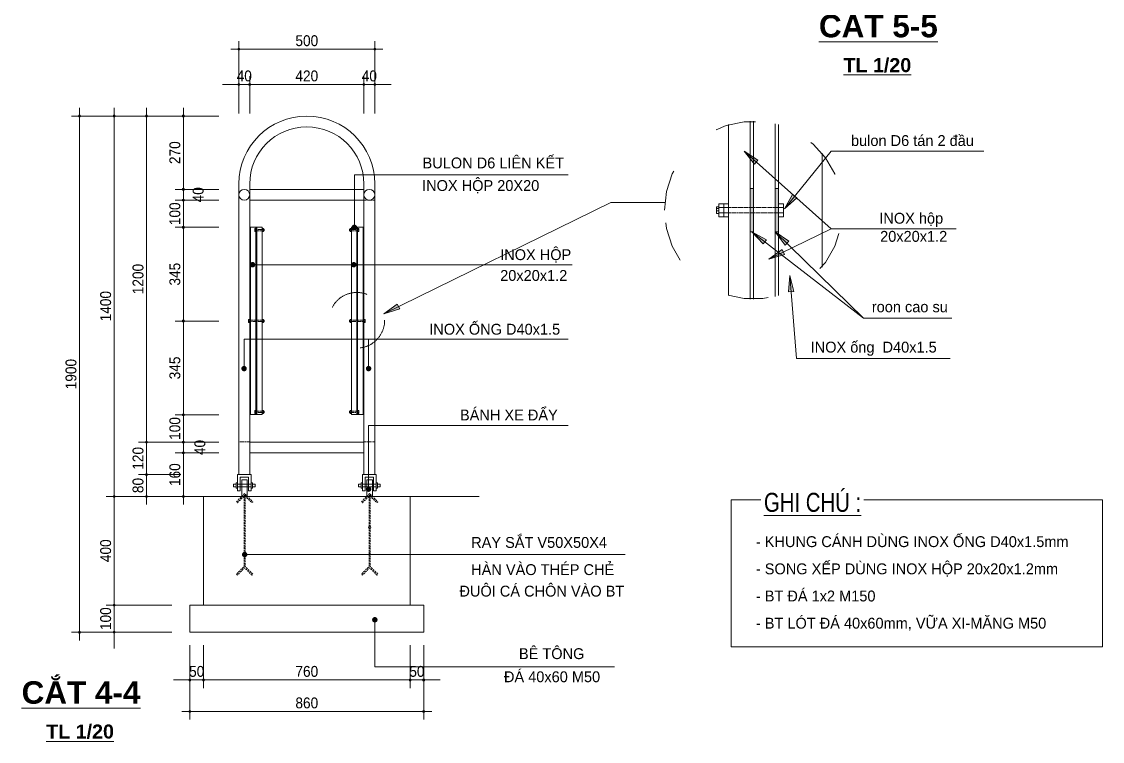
# Model space of a CAD drawing. Header units: millimetres. Extents: x 3688 to 22843, y 1964 to 12296.
# Drawn here: x 3831 to 7845, y 2055 to 4729 of the extents above; entities that cross this region are included whole.
import ezdxf

# ---------------------------------------------------------------- set-up
doc = ezdxf.new("R2010")
doc.units = ezdxf.units.MM
for name, pattern in [('IMPORT-ACAD_ISO03W100 _6_', [375, 150, -225]), ('IMPORT-DASHED _7_', [9.375, 6.25, -3.125]), ('IMPORT-HIDDEN _9_', [4.6875, 3.125, -1.5625])]:
    doc.linetypes.add(name, pattern=pattern)
for name, color, linetype, lineweight in [('CTL_CHI TIET CONG XEP INOX_dwg-1', 7, 'Continuous', 18), ('dim', 7, 'Continuous', 18), ('DIMTEXT', 7, 'Continuous', 18), ('hatch', 7, 'Continuous', 18), ('hatch-1', 7, 'IMPORT-HIDDEN _9_', 18), ('KHUNG CAT-1', 7, 'IMPORT-ACAD_ISO03W100 _6_', 18), ('KT', 7, 'Continuous', 18), ('MANH-1', 7, 'IMPORT-HIDDEN _9_', 18), ('MAT-CAT', 7, 'Continuous', 18), ('NET CAT', 7, 'Continuous', 18), ('NET CAT-1', 7, 'IMPORT-DASHED _7_', 18), ('NOITHAT', 7, 'Continuous', 18), ('Text', 7, 'Continuous', 18), ('THAY', 7, 'Continuous', 18)]:
    doc.layers.add(name, color=color, linetype=linetype, lineweight=lineweight)
doc.styles.add('.VnAvantH', font='', dxfattribs={"width": 0.8, "height": 70.666149})
doc.styles.add('Arial', font='arial.ttf', dxfattribs={"width": 0.9, "height": 40.380656})
doc.styles.add('VNI-Aptima', font='', dxfattribs={"height": 40.380656})
doc.styles.add('VNI-Helve_B_1', font='', dxfattribs={"height": 52.278529})
doc.styles.add('VNI-Helve_B_2', font='', dxfattribs={"height": 83.645646})
doc.styles.get('.VnAvantH').set_extended_font_data('.VnAvantH')
doc.styles.get('VNI-Aptima').set_extended_font_data('VNI-Aptima')
doc.styles.get('VNI-Helve_B_1').set_extended_font_data('VNI-Helve', bold=True)
doc.styles.get('VNI-Helve_B_2').set_extended_font_data('VNI-Helve', bold=True)

# ---------------------------------------------------------------- blocks, each defined once
blk = doc.blocks.new('CTL_CHI TIET CONG XEP INOX_dwg__DotSmall-2645543-CHI TIẾT CHUNG-CẤU TẠO CỔNG XẾP')
at = {"layer": 'dim'}
for start, end in [(0, 180), (180, 0)]:
    blk.add_arc((4502.1, 8270), 3.79, start, end, dxfattribs=at)
blk = doc.blocks.new('CTL_CHI TIET CONG XEP INOX_dwg-2643804-CHI TIẾT CHUNG-CẤU TẠO CỔNG XẾP')
at = {"layer": 'hatch'}
for points in [[(6537, 3948), (6537, 4109.6), (6549.1, 4109.6), (6549.1, 3948)], [(6629.9, 3948), (6629.9, 4109.6), (6642, 4109.6), (6642, 3948)], [(4704.5, 3944.6), (4704.5, 3964.8), (4701.5, 3964.8), (4701.5, 3944.6)], [(5076, 3944.6), (5076, 3964.8), (5079, 3964.8), (5079, 3944.6)], [(5176.4, 3643.8), (5226.3, 3679.5), (5235.2, 3661.4)], [(4681.3, 3596.8), (4681.3, 3637.2), (4678.2, 3637.2), (4678.2, 3596.8)], [(4704.5, 3596.8), (4704.5, 3637.2), (4701.5, 3637.2), (4701.5, 3596.8)], [(5076, 3596.8), (5076, 3637.2), (5079, 3637.2), (5079, 3596.8)], [(5099.2, 3596.8), (5099.2, 3637.2), (5102.2, 3637.2), (5102.2, 3596.8)], [(4704.5, 3269.1), (4701.5, 3269.1), (4701.5, 3289.3), (4704.5, 3289.3)], [(5076, 3269.1), (5079, 3269.1), (5079, 3289.3), (5076, 3289.3)]]:
    blk.add_hatch(color=256, dxfattribs=at).paths.add_polyline_path(points)
at = {"layer": 'Text'}
for points in [[(6552.1, 4199.8), (6513.7, 4247.7), (6565.6, 4214.9)], [(6663.5, 4033.7), (6693.9, 4087.1), (6709.5, 4074.4)], [(5067, 3954.7), (5069.6, 3955.1), (5072, 3956.1), (5074.1, 3957.7), (5075.7, 3959.8), (5076.7, 3962.2), (5077, 3964.8), (5076.7, 3967.4), (5075.7, 3969.9), (5074.1, 3972), (5072, 3973.6), (5069.6, 3974.6), (5067, 3974.9), (5064.3, 3974.6), (5061.9, 3973.6), (5059.8, 3972), (5058.2, 3969.9), (5057.2, 3967.4), (5056.9, 3964.8), (5057.2, 3962.2), (5058.2, 3959.8), (5059.8, 3957.7), (5061.9, 3956.1), (5064.3, 3955.1)], [(6584.8, 3903), (6543.1, 3948), (6597.1, 3918.9)], [(6666.1, 3898.5), (6629.9, 3948), (6680.2, 3912.9)], [(6605.9, 3846.6), (6655.9, 3882.1), (6664.7, 3864)], [(4688.8, 3815.9), (4691.5, 3816.2), (4693.9, 3817.2), (4696, 3818.8), (4697.6, 3820.9), (4698.6, 3823.4), (4698.9, 3826), (4698.6, 3828.6), (4697.6, 3831), (4696, 3833.1), (4693.9, 3834.7), (4691.5, 3835.7), (4688.8, 3836.1), (4686.2, 3835.7), (4683.8, 3834.7), (4681.7, 3833.1), (4680.1, 3831), (4679.1, 3828.6), (4678.7, 3826), (4679.1, 3823.4), (4680.1, 3820.9), (4681.7, 3818.8), (4683.8, 3817.2), (4686.2, 3816.2)], [(5064.7, 3815.9), (5067.3, 3816.2), (5069.7, 3817.2), (5071.8, 3818.8), (5073.4, 3820.9), (5074.4, 3823.4), (5074.8, 3826), (5074.4, 3828.6), (5073.4, 3831), (5071.8, 3833.1), (5069.7, 3834.7), (5067.3, 3835.7), (5064.7, 3836.1), (5062, 3835.7), (5059.6, 3834.7), (5057.5, 3833.1), (5055.9, 3831), (5054.9, 3828.6), (5054.6, 3826), (5054.9, 3823.4), (5055.9, 3820.9), (5057.5, 3818.8), (5059.6, 3817.2), (5062, 3816.2)], [(6678.9, 3725.1), (6684, 3786.3), (6699, 3726.8)], [(4657.3, 3429.8), (4659.9, 3430.2), (4662.3, 3431.2), (4664.4, 3432.8), (4666, 3434.9), (4667.1, 3437.3), (4667.4, 3439.9), (4667.1, 3442.5), (4666, 3445), (4664.4, 3447.1), (4662.3, 3448.7), (4659.9, 3449.7), (4657.3, 3450), (4654.7, 3449.7), (4652.3, 3448.7), (4650.2, 3447.1), (4648.6, 3445), (4647.5, 3442.5), (4647.2, 3439.9), (4647.5, 3437.3), (4648.6, 3434.9), (4650.2, 3432.8), (4652.3, 3431.2), (4654.7, 3430.2)], [(5119.7, 3429.8), (5122.3, 3430.2), (5124.8, 3431.2), (5126.9, 3432.8), (5128.5, 3434.9), (5129.5, 3437.3), (5129.8, 3439.9), (5129.5, 3442.5), (5128.5, 3445), (5126.9, 3447.1), (5124.8, 3448.7), (5122.3, 3449.7), (5119.7, 3450), (5117.1, 3449.7), (5114.7, 3448.7), (5112.6, 3447.1), (5111, 3445), (5110, 3442.5), (5109.6, 3439.9), (5110, 3437.3), (5111, 3434.9), (5112.6, 3432.8), (5114.7, 3431.2), (5117.1, 3430.2)], [(5119.7, 2982), (5122.3, 2982.3), (5124.8, 2983.3), (5126.9, 2984.9), (5128.5, 2987), (5129.5, 2989.4), (5129.8, 2992.1), (5129.5, 2994.7), (5128.5, 2997.1), (5126.9, 2999.2), (5124.8, 3000.8), (5122.3, 3001.8), (5119.7, 3002.2), (5117.1, 3001.8), (5114.7, 3000.8), (5112.6, 2999.2), (5111, 2997.1), (5110, 2994.7), (5109.6, 2992.1), (5110, 2989.4), (5111, 2987), (5112.6, 2984.9), (5114.7, 2983.3), (5117.1, 2982.3)], [(4659.5, 2739.1), (4662.1, 2739.4), (4664.5, 2740.4), (4666.6, 2742), (4668.2, 2744.1), (4669.2, 2746.5), (4669.6, 2749.2), (4669.2, 2751.8), (4668.2, 2754.2), (4666.6, 2756.3), (4664.5, 2757.9), (4662.1, 2758.9), (4659.5, 2759.2), (4656.8, 2758.9), (4654.4, 2757.9), (4652.3, 2756.3), (4650.7, 2754.2), (4649.7, 2751.8), (4649.4, 2749.2), (4649.7, 2746.5), (4650.7, 2744.1), (4652.3, 2742), (4654.4, 2740.4), (4656.8, 2739.4)], [(5142.8, 2496.7), (5145.4, 2497), (5147.9, 2498), (5150, 2499.6), (5151.6, 2501.7), (5152.6, 2504.1), (5152.9, 2506.8), (5152.6, 2509.4), (5151.6, 2511.8), (5150, 2513.9), (5147.9, 2515.5), (5145.4, 2516.5), (5142.8, 2516.9), (5140.2, 2516.5), (5137.8, 2515.5), (5135.7, 2513.9), (5134.1, 2511.8), (5133.1, 2509.4), (5132.7, 2506.8), (5133.1, 2504.1), (5134.1, 2501.7), (5135.7, 2499.6), (5137.8, 2498), (5140.2, 2497)]]:
    blk.add_hatch(color=256, dxfattribs=at).paths.add_polyline_path(points)
at = {"layer": 'dim'}
for p, q in [((4607.6, 4626.5), (5172.9, 4626.5)), ((4647.9, 4495.5), (5132.5, 4495.5)), ((4046.2, 4408.7), (4046.2, 2430)), ((4174.9, 4408.7), (4174.9, 2934.8)), ((4411.7, 4378.4), (4264.7, 4378.4)), ((4295, 4408.7), (4295, 3136.7)), ((4564.1, 4378.4), (4401.6, 4378.4)), ((4431.8, 4075.6), (4431.8, 4408.7)), ((4431.8, 4136.1), (4431.8, 4035.2)), ((4431.8, 3586.4), (4431.8, 3995.1)), ((4431.8, 3237.8), (4431.8, 3647)), ((4295, 3015.7), (4295, 3197.3)), ((4431.8, 3197.3), (4431.8, 3096.3)), ((4431.8, 3156.9), (4431.8, 2934.8)), ((4295, 3076.3), (4295, 2934.8)), ((4174.9, 2995.4), (4174.9, 2531)), ((4422.8, 2965.1), (4264.7, 2965.1)), ((4481.6, 2965.1), (4401.6, 2965.1)), ((4476.3, 2283.2), (5304.1, 2283.2)), ((5354.6, 2166.1), (4425.9, 2166.1))]:
    blk.add_line(p, q, dxfattribs=at)
at = {"layer": 'dim', "flags": 128}
for points in [[(4637.9, 4525.8), (4637.9, 4388.3), (4637.9, 4656.8)], [(5142.6, 4525.8), (5142.6, 4388.3), (5142.6, 4656.8)], [(4577.3, 4495.5), (4637.9, 4495.5), (4678.2, 4495.5), (4738.8, 4495.5)], [(5041.7, 4495.5), (5102.2, 4495.5), (5142.6, 4495.5), (5203.2, 4495.5)], [(4295, 4378.4), (4144.6, 4378.4), (4015.9, 4378.4)], [(4431.8, 4126), (4431.8, 4065.5), (4431.8, 3964.8), (4431.8, 3904.2)], [(4431.8, 3328.7), (4431.8, 3268.1), (4431.8, 3167), (4431.8, 3106.4)], [(4295, 2965.1), (4144.6, 2965.1), (4388.7, 2965.1)], [(4174.9, 2621.9), (4174.9, 2561.3), (4174.9, 2460.3), (4174.9, 2399.8)], [(4388.7, 2460.3), (4144.6, 2460.3), (4015.9, 2460.3)], [(4456.1, 2412.7), (4456.1, 2252.9), (4456.1, 2135.8)], [(5324.3, 2412.7), (5324.3, 2252.9), (5324.3, 2135.8)], [(4395.6, 2283.2), (4456.1, 2283.2), (4506.6, 2283.2), (4567.2, 2283.2)], [(5213.3, 2283.2), (5273.8, 2283.2), (5324.3, 2283.2), (5384.9, 2283.2)]]:
    blk.add_lwpolyline(points, dxfattribs=at)
for points in [[(4678.2, 4525.8), (4678.2, 4388.3)], [(5102.2, 4525.8), (5102.2, 4388.3)], [(4401.6, 4105.8), (4564.1, 4105.8)], [(4401.6, 4065.5), (4564.1, 4065.5)], [(4401.6, 3964.8), (4564.1, 3964.8)], [(4401.6, 3616.7), (4564.1, 3616.7)], [(4401.6, 3268.1), (4564.1, 3268.1)], [(4264.7, 3167), (4422.8, 3167)], [(4401.6, 3167), (4564.1, 3167)], [(4401.6, 3126.6), (4564.1, 3126.6)], [(4264.7, 3046), (4422.8, 3046)], [(4144.6, 2561.3), (4388.7, 2561.3)], [(4506.6, 2252.9), (4506.6, 2412.7)], [(5273.8, 2252.9), (5273.8, 2412.7)]]:
    blk.add_lwpolyline(points, close=True, dxfattribs=at)
at = {"layer": 'DIMTEXT', "flags": 128}
blk.add_lwpolyline([(6958.8, 2952), (7844.5, 2952), (7844.5, 2406), (6465.7, 2406), (6465.7, 2952), (6575.8, 2952)], dxfattribs=at)
at = {"layer": 'hatch'}
for p, q in [((6537, 3948), (6537, 4109.6)), ((6537, 4109.6), (6549.1, 4109.6)), ((6549.1, 4109.6), (6549.1, 3948)), ((6629.9, 3948), (6629.9, 4109.6)), ((6629.9, 4109.6), (6642, 4109.6)), ((6642, 4109.6), (6642, 3948)), ((6659.8, 4038.9), (6642, 4038.9)), ((6659.8, 4018.7), (6642, 4018.7)), ((4697, 3957.2), (4701.5, 3957.2)), ((4697, 3952.2), (4701.5, 3952.2)), ((4704.5, 3964.8), (4701.5, 3964.8)), ((4701.5, 3964.8), (4701.5, 3944.6)), ((4701.5, 3944.6), (4704.5, 3944.6)), ((4704.5, 3944.6), (4704.5, 3964.8)), ((5076, 3944.6), (5076, 3964.8)), ((5076, 3964.8), (5079, 3964.8)), ((5079, 3944.6), (5076, 3944.6)), ((5079, 3964.8), (5079, 3944.6)), ((5083.4, 3957.2), (5079, 3957.2)), ((5083.4, 3952.2), (5079, 3952.2)), ((6549.1, 3948), (6537, 3948)), ((6642, 3948), (6629.9, 3948)), ((5176.4, 3643.8), (5226.3, 3679.5)), ((5235.2, 3661.4), (5176.4, 3643.8)), ((5226.3, 3679.5), (5235.2, 3661.4)), ((4673.8, 3619.5), (4678.2, 3619.5)), ((4673.8, 3614.4), (4678.2, 3614.4)), ((4681.3, 3637.2), (4678.2, 3637.2)), ((4678.2, 3637.2), (4678.2, 3596.8)), ((4681.3, 3596.8), (4681.3, 3637.2)), ((4704.5, 3637.2), (4701.5, 3637.2)), ((4701.5, 3637.2), (4701.5, 3596.8)), ((4704.5, 3596.8), (4704.5, 3637.2)), ((5076, 3596.8), (5076, 3637.2)), ((5076, 3637.2), (5079, 3637.2)), ((5079, 3637.2), (5079, 3596.8)), ((5099.2, 3596.8), (5099.2, 3637.2)), ((5099.2, 3637.2), (5102.2, 3637.2)), ((5102.2, 3637.2), (5102.2, 3596.8)), ((5106.7, 3619.5), (5102.2, 3619.5)), ((5106.7, 3614.4), (5102.2, 3614.4)), ((4678.2, 3596.8), (4681.3, 3596.8)), ((4701.5, 3596.8), (4704.5, 3596.8)), ((5079, 3596.8), (5076, 3596.8)), ((5102.2, 3596.8), (5099.2, 3596.8)), ((4697, 3281.7), (4701.5, 3281.7)), ((4697, 3276.7), (4701.5, 3276.7)), ((4701.5, 3269.1), (4701.5, 3289.3)), ((4701.5, 3289.3), (4704.5, 3289.3)), ((4704.5, 3269.1), (4701.5, 3269.1)), ((4704.5, 3289.3), (4704.5, 3269.1)), ((5079, 3289.3), (5076, 3289.3)), ((5076, 3289.3), (5076, 3269.1)), ((5076, 3269.1), (5079, 3269.1)), ((5079, 3269.1), (5079, 3289.3)), ((5083.4, 3281.7), (5079, 3281.7)), ((5083.4, 3276.7), (5079, 3276.7))]:
    blk.add_line(p, q, dxfattribs=at)
at = {"layer": 'hatch', "flags": 128}
for points in [[(6549.1, 3948), (6549.1, 4109.6), (6537, 4109.6), (6537, 3948)], [(6642, 3948), (6642, 4109.6), (6629.9, 4109.6), (6629.9, 3948)], [(6456.3, 4051.6), (6438.5, 4051.6), (6420.7, 4051.6), (6420.7, 4018.7), (6438.5, 4018.7), (6438.5, 4051.6), (6438.5, 4018.7), (6456.3, 4018.7)], [(6456.3, 4038.9), (6456.3, 4004.1), (6438.5, 4004.1), (6438.5, 4038.9), (6420.7, 4038.9), (6420.7, 4004.1), (6438.5, 4004.1), (6438.5, 4038.9)], [(6642, 4004.1), (6642, 4051.6), (6659.8, 4051.6), (6659.8, 4004.1)], [(4701.5, 3960.9), (4701.5, 3949), (4697, 3949), (4697, 3960.9)], [(4701.5, 3964.8), (4701.5, 3944.6), (4704.5, 3944.6), (4704.5, 3964.8)], [(5079, 3964.8), (5079, 3944.6), (5076, 3944.6), (5076, 3964.8)], [(5079, 3960.9), (5079, 3949), (5083.4, 3949), (5083.4, 3960.9)], [(4678.2, 3610.8), (4678.2, 3622.7), (4673.8, 3622.7), (4673.8, 3610.8)], [(4678.2, 3596.8), (4678.2, 3637.2), (4681.3, 3637.2), (4681.3, 3596.8)], [(4701.5, 3596.8), (4701.5, 3637.2), (4704.5, 3637.2), (4704.5, 3596.8)], [(5079, 3596.8), (5079, 3637.2), (5076, 3637.2), (5076, 3596.8)], [(5102.2, 3596.8), (5102.2, 3637.2), (5099.2, 3637.2), (5099.2, 3596.8)], [(5102.2, 3610.8), (5102.2, 3622.7), (5106.7, 3622.7), (5106.7, 3610.8)], [(4701.5, 3273), (4701.5, 3284.9), (4697, 3284.9), (4697, 3273)], [(4701.5, 3269.1), (4701.5, 3289.3), (4704.5, 3289.3), (4704.5, 3269.1)], [(5079, 3269.1), (5079, 3289.3), (5076, 3289.3), (5076, 3269.1)], [(5079, 3273), (5079, 3284.9), (5083.4, 3284.9), (5083.4, 3273)]]:
    blk.add_lwpolyline(points, close=True, dxfattribs=at)
blk.add_lwpolyline([(5176.4, 3643.8), (6019.5, 4056.9), (6219.4, 4056.9)], dxfattribs=at)
at = {"layer": 'hatch-1'}
for p, q in [((5102.2, 4065.5), (5142.6, 4065.5)), ((4678.2, 3168), (4637.9, 3168)), ((5142.6, 3168), (5102.2, 3168))]:
    blk.add_line(p, q, dxfattribs=at)
at = {"layer": 'KHUNG CAT-1', "flags": 128}
blk.add_lwpolyline([(6218.2, 4028.8), (6226, 4097.5), (6247.4, 4163.1), (6281.4, 4223.3), (6328.1, 4274.3), (6384, 4314.9), (6446.9, 4343.5), (6514.6, 4357.3), (6583.6, 4357.3), (6651.4, 4343.5), (6714.3, 4314.9), (6770.2, 4274.3), (6816.8, 4223.3), (6850.9, 4163.1), (6872.2, 4097.5), (6880, 4028.8), (6872.2, 3960.1), (6850.9, 3894.4), (6816.8, 3834.3), (6770.2, 3783.3), (6714.3, 3742.7), (6651.4, 3714.1), (6583.6, 3700.3), (6514.6, 3700.3), (6446.9, 3714.1), (6384, 3742.7), (6328.1, 3783.3), (6281.4, 3834.3), (6247.4, 3894.4), (6226, 3960.1)], close=True, dxfattribs=at)
at = {"layer": 'KHUNG CAT-1'}
blk.add_circle((5076, 3619.5), 103.3, dxfattribs=at)
at = {"layer": 'MANH-1', "flags": 128}
for points in [[(6642, 4018.7), (6642, 4038.9), (6456.3, 4038.9), (6456.3, 4018.7)], [(4701.5, 3957.2), (4701.5, 3952.2), (4724.7, 3952.2), (4724.7, 3957.2)], [(5079, 3957.2), (5079, 3952.2), (5055.8, 3952.2), (5055.8, 3957.2)], [(4678.2, 3614.4), (4678.2, 3619.5), (4724.7, 3619.5), (4724.7, 3614.4)], [(5102.2, 3614.4), (5102.2, 3619.5), (5055.8, 3619.5), (5055.8, 3614.4)], [(4701.5, 3276.7), (4701.5, 3281.7), (4724.7, 3281.7), (4724.7, 3276.7)], [(5079, 3276.7), (5079, 3281.7), (5055.8, 3281.7), (5055.8, 3276.7)]]:
    blk.add_lwpolyline(points, close=True, dxfattribs=at)
at = {"layer": 'MAT-CAT'}
for p, q in [((6456.3, 4346.4), (6456.3, 3711.2)), ((6537, 3698.1), (6537, 4359.5)), ((6549.1, 4359.7), (6549.1, 3697.9)), ((6629.9, 3707.9), (6629.9, 4349.7)), ((4632.8, 3010.5), (4683.3, 3010.5)), ((5097.2, 3010.5), (5147.7, 3010.5)), ((4632.8, 3000.4), (4683.3, 3000.4)), ((5097.2, 3000.4), (5147.7, 3000.4))]:
    blk.add_line(p, q, dxfattribs=at)
at = {"layer": 'MAT-CAT', "flags": 128}
for points in [[(4681.3, 3269.1), (4681.3, 3964.8), (4701.5, 3964.8), (4701.5, 3269.1)], [(4704.5, 3269.1), (4704.5, 3964.8), (4724.7, 3964.8), (4724.7, 3269.1)], [(5076, 3269.1), (5076, 3964.8), (5055.8, 3964.8), (5055.8, 3269.1)], [(5099.2, 3269.1), (5099.2, 3964.8), (5079, 3964.8), (5079, 3269.1)], [(4683.3, 2985.3), (4683.3, 3046.8), (4632.8, 3046.8), (4632.8, 2985.3), (4642.9, 2985.3), (4642.9, 3036.7), (4673.2, 3036.7), (4673.2, 2985.3)], [(5147.7, 2985.3), (5147.7, 3046.8), (5097.2, 3046.8), (5097.2, 2985.3), (5107.3, 2985.3), (5107.3, 3036.7), (5137.6, 3036.7), (5137.6, 2985.3)]]:
    blk.add_lwpolyline(points, close=True, dxfattribs=at)
for points in [[(4627.8, 3000.4), (4617.7, 3000.4), (4617.7, 3010.5), (4627.8, 3010.5)], [(4632.8, 2995.4), (4627.8, 2995.4), (4627.8, 3015.6), (4632.8, 3015.6)], [(4683.3, 3015.6), (4688.3, 3015.6), (4688.3, 2995.4), (4683.3, 2995.4)], [(4688.3, 3010.5), (4698.4, 3010.5), (4698.4, 3000.4), (4688.3, 3000.4)], [(5092.1, 3000.4), (5082, 3000.4), (5082, 3010.5), (5092.1, 3010.5)], [(5097.2, 2995.4), (5092.1, 2995.4), (5092.1, 3015.6), (5097.2, 3015.6)], [(5147.7, 3015.6), (5152.7, 3015.6), (5152.7, 2995.4), (5147.7, 2995.4)], [(5152.7, 3010.5), (5162.8, 3010.5), (5162.8, 3000.4), (5152.7, 3000.4)]]:
    blk.add_lwpolyline(points, dxfattribs=at)
at = {"layer": 'NET CAT'}
for p, q in [((6642, 3711.2), (6642, 4346.4)), ((6803.5, 4240.4), (6803.5, 3817.2)), ((5102.2, 4105.8), (4678.2, 4105.8)), ((5102.2, 4065.5), (4678.2, 4065.5)), ((5102.2, 3167), (4678.2, 3167)), ((5102.2, 3126.6), (4678.2, 3126.6)), ((4506.6, 2965.1), (4278.4, 2965.1))]:
    blk.add_line(p, q, dxfattribs=at)
at = {"layer": 'NET CAT', "flags": 128}
for points in [[(4637.9, 4126), (4637.9, 3046.8), (4678.2, 3046.8), (4678.2, 4126)], [(5102.2, 4126), (5102.2, 3046.8), (5142.6, 3046.8), (5142.6, 4126)]]:
    blk.add_lwpolyline(points, dxfattribs=at)
for points in [[(4506.6, 2561.3), (5273.8, 2561.3), (5273.8, 2965.1), (4506.6, 2965.1)], [(5530.5, 2965.1), (5273.5, 2965.1)], [(4456.1, 2460.3), (5324.3, 2460.3), (5324.3, 2561.3), (4456.1, 2561.3)]]:
    blk.add_lwpolyline(points, close=True, dxfattribs=at)
at = {"layer": 'NET CAT'}
for centre in [(4658, 4085.7), (5122.4, 4085.7)]:
    blk.add_circle(centre, 20.2, dxfattribs=at)
for radius in [252.4, 212]:
    blk.add_arc((4890.2, 4126), radius, 0, 180, dxfattribs=at)
at = {"layer": 'NET CAT-1', "flags": 128}
for points in [[(4632.5, 2941.6), (4657.2, 2966.3), (4657.2, 2704.9), (4628.9, 2676.6), (4632.5, 2673), (4659.2, 2699.8), (4685.9, 2673), (4689.5, 2676.6), (4661.2, 2704.9), (4661.2, 2966.3), (4685.9, 2941.6), (4689.5, 2945.2), (4659.2, 2975.4), (4628.9, 2945.2)], [(5096.9, 2941.6), (5121.6, 2966.3), (5121.6, 2704.9), (5093.3, 2676.6), (5096.9, 2673), (5123.6, 2699.8), (5150.3, 2673), (5153.9, 2676.6), (5125.6, 2704.9), (5125.6, 2966.3), (5150.3, 2941.6), (5153.9, 2945.2), (5123.6, 2975.4), (5093.3, 2945.2)]]:
    blk.add_lwpolyline(points, close=True, dxfattribs=at)
at = {"layer": 'NOITHAT'}
for p, q in [((6420.7, 4016.2), (6420.7, 4041.1)), ((4729.1, 3957.9), (4729.1, 3951.6)), ((5051.4, 3957.9), (5051.4, 3951.6)), ((4729.1, 3613.8), (4729.1, 3620)), ((5051.4, 3613.8), (5051.4, 3620)), ((4729.1, 3276.1), (4729.1, 3282.3)), ((5051.4, 3276.1), (5051.4, 3282.3))]:
    blk.add_line(p, q, dxfattribs=at)
at = {"layer": 'NOITHAT', "flags": 128}
for points in [[(6438.5, 4018.7), (6420.7, 4018.7), (6420.7, 4026.5), (6411.7, 4026.5), (6411.7, 4041.1), (6420.7, 4041.1), (6420.7, 4051.6), (6438.5, 4051.6)], [(6438.5, 4004.1), (6420.7, 4004.1), (6420.7, 4016.2), (6411.7, 4016.2), (6411.7, 4034.3), (6420.7, 4034.3), (6420.7, 4038.9), (6438.5, 4038.9)], [(4724.7, 3960.9), (4729.1, 3960.9), (4729.1, 3957.9), (4731.4, 3957.9), (4731.4, 3953.4), (4729.1, 3953.4), (4729.1, 3952.2), (4724.7, 3952.2)], [(4724.7, 3957.2), (4729.1, 3957.2), (4729.1, 3955.3), (4731.4, 3955.3), (4731.4, 3951.6), (4729.1, 3951.6), (4729.1, 3949), (4724.7, 3949)], [(5055.8, 3960.9), (5051.4, 3960.9), (5051.4, 3957.9), (5049.1, 3957.9), (5049.1, 3953.4), (5051.4, 3953.4), (5051.4, 3952.2), (5055.8, 3952.2)], [(5055.8, 3957.2), (5051.4, 3957.2), (5051.4, 3955.3), (5049.1, 3955.3), (5049.1, 3951.6), (5051.4, 3951.6), (5051.4, 3949), (5055.8, 3949)], [(4724.7, 3614.4), (4729.1, 3614.4), (4729.1, 3616.4), (4731.4, 3616.4), (4731.4, 3620), (4729.1, 3620), (4729.1, 3622.7), (4724.7, 3622.7)], [(4724.7, 3610.8), (4729.1, 3610.8), (4729.1, 3613.8), (4731.4, 3613.8), (4731.4, 3618.3), (4729.1, 3618.3), (4729.1, 3619.5), (4724.7, 3619.5)], [(5055.8, 3614.4), (5051.4, 3614.4), (5051.4, 3616.4), (5049.1, 3616.4), (5049.1, 3620), (5051.4, 3620), (5051.4, 3622.7), (5055.8, 3622.7)], [(5055.8, 3610.8), (5051.4, 3610.8), (5051.4, 3613.8), (5049.1, 3613.8), (5049.1, 3618.3), (5051.4, 3618.3), (5051.4, 3619.5), (5055.8, 3619.5)], [(4724.7, 3276.7), (4729.1, 3276.7), (4729.1, 3278.6), (4731.4, 3278.6), (4731.4, 3282.3), (4729.1, 3282.3), (4729.1, 3284.9), (4724.7, 3284.9)], [(4724.7, 3273), (4729.1, 3273), (4729.1, 3276.1), (4731.4, 3276.1), (4731.4, 3280.6), (4729.1, 3280.6), (4729.1, 3281.7), (4724.7, 3281.7)], [(5055.8, 3276.7), (5051.4, 3276.7), (5051.4, 3278.6), (5049.1, 3278.6), (5049.1, 3282.3), (5051.4, 3282.3), (5051.4, 3284.9), (5055.8, 3284.9)], [(5055.8, 3273), (5051.4, 3273), (5051.4, 3276.1), (5049.1, 3276.1), (5049.1, 3280.6), (5051.4, 3280.6), (5051.4, 3281.7), (5055.8, 3281.7)]]:
    blk.add_lwpolyline(points, dxfattribs=at)
at = {"layer": 'Text'}
for p, q in [((6513.7, 4247.7), (6837, 3959)), ((6552.1, 4199.8), (6513.7, 4247.7)), ((6513.7, 4247.7), (6565.6, 4214.9)), ((6565.6, 4214.9), (6552.1, 4199.8)), ((6663.5, 4033.7), (6693.9, 4087.1)), ((6709.5, 4074.4), (6663.5, 4033.7)), ((6693.9, 4087.1), (6709.5, 4074.4)), ((6584.8, 3903), (6543.1, 3948)), ((6543.1, 3948), (6597.1, 3918.9)), ((6629.9, 3948), (6958, 3626.9)), ((6666.1, 3898.5), (6629.9, 3948)), ((6629.9, 3948), (6680.2, 3912.9)), ((6597.1, 3918.9), (6584.8, 3903)), ((6680.2, 3912.9), (6666.1, 3898.5)), ((6605.9, 3846.6), (6655.9, 3882.1)), ((6664.7, 3864), (6605.9, 3846.6)), ((6655.9, 3882.1), (6664.7, 3864)), ((4698.9, 3826), (5875.2, 3826)), ((5074.8, 3826), (5875.2, 3826)), ((6678.9, 3725.1), (6684, 3786.3)), ((6684, 3786.3), (6699, 3726.8)), ((6699, 3726.8), (6678.9, 3725.1)), ((4669.6, 2749.2), (6072.3, 2749.2))]:
    blk.add_line(p, q, dxfattribs=at)
at = {"layer": 'Text', "flags": 128}
for points in [[(6663.5, 4033.7), (6837, 4247.5), (7404.6, 4247.5)], [(5067, 3974.9), (5067, 4159.6), (5860.4, 4159.6)], [(6543.1, 3948), (6958, 3626.9), (7285.1, 3626.9)], [(6605.9, 3846.6), (6837, 3959), (7301.9, 3959)], [(6684, 3786.3), (6709.2, 3477.1), (7279.8, 3477.1)], [(4657.3, 3450), (4657.3, 3548.9), (5860.4, 3548.9)], [(5119.7, 3450), (5119.7, 3548.9), (5860.4, 3548.9)], [(5119.7, 3002.2), (5119.7, 3228), (5860.4, 3228)], [(5142.8, 2496.7), (5142.8, 2331.4), (6032.5, 2331.4)]]:
    blk.add_lwpolyline(points, dxfattribs=at)
at = {"layer": 'Text'}
for start, end in [(0, 180), (180, 0)]:
    blk.add_arc((5123.7, 2850.1), 4.04, start, end, dxfattribs=at)
at = {"layer": 'THAY', "flags": 128}
for points in [[(4654.9, 2965.1), (4649.1, 2965.1), (4649.1, 3027), (4669.3, 3027), (4669.3, 2965.1), (4663.5, 2965.1), (4659.2, 2969.4)], [(5119.3, 2965.1), (5113.5, 2965.1), (5113.5, 3027), (5133.7, 3027), (5133.7, 2965.1), (5127.9, 2965.1), (5123.6, 2969.4)]]:
    blk.add_lwpolyline(points, close=True, dxfattribs=at)
for p, rotation in [((9139.9, 12896.4), 180), ((9180.3, 12765.4), 180), ((9180.3, 12765.4), 180), ((9644.7, 12765.4), 180), ((12316.1, -123.7), 90), ((12444.9, -123.7), 90), ((12565, -123.7), 90), ((12701.8, -123.7), 90), ((-3838.1, 8607.9), 270), ((12701.8, -396.2), 90), ((-3838.1, 8567.5), 270), ((-3838.1, 8567.5), 270), ((12701.8, -537.3), 90), ((12701.8, -537.3), 90), ((12701.8, -885.4), 90), ((-3838.1, 8118.8), 270), ((-3838.1, 7770.2), 270), ((-3838.1, 7770.2), 270), ((12565, -1335.1), 90), ((-3974.9, 7669.1), 270), ((12701.8, -1335.1), 90), ((12701.8, -1335.1), 90), ((-3838.1, 7628.7), 270), ((12701.8, -1375.5), 90), ((12565, -1456), 90), ((-3974.9, 7548.1), 270), ((-4095.1, 7467.2), 270), ((12444.9, -1537), 90), ((-3974.9, 7467.2), 270), ((-3838.1, 7467.2), 270), ((-4095.1, 7063.4), 270), ((-4095.1, 7063.4), 270), ((-4223.8, 6962.4), 270), ((12444.9, -2041.7), 90), ((9008.7, 10553.1), 180), ((9008.7, 10553.1), 180), ((9826.4, 10553.1), 180), ((8958.2, 10436.1), 180)]:
    blk.add_blockref('CTL_CHI TIET CONG XEP INOX_dwg__DotSmall-2645543-CHI TIẾT CHUNG-CẤU TẠO CỔNG XẾP', p, dxfattribs=dict(rotation=rotation))
for p in [(640.5, -3643.5), (135.8, -3774.5), (600.1, -3774.5), (600.1, -3774.5), (-45.9, -5986.8), (771.8, -5986.8), (771.8, -5986.8), (822.2, -6103.8)]:
    blk.add_blockref('CTL_CHI TIET CONG XEP INOX_dwg__DotSmall-2645543-CHI TIẾT CHUNG-CẤU TẠO CỔNG XẾP', p)
at = {"layer": 'dim', "char_height": 40.38, "attachment_point": 2, "line_spacing_factor": 0.941778, "style": 'Arial'}
for s, insert, width in [('500', (4890.2, 4678.4), 100.854), ('40', (4658, 4547.5), 67.236), ('420', (4890.2, 4547.5), 100.854), ('40', (5122.4, 4547.5), 67.236), ('50', (4481.4, 2335.2), 67.236), ('760', (4890.2, 2335.2), 100.854), ('50', (5299.1, 2335.2), 67.236), ('860', (4890.2, 2218.1), 100.854)]:
    blk.add_mtext(s, dxfattribs=dict(at, insert=insert, width=width))
at = {"layer": 'dim', "char_height": 40.38, "attachment_point": 2, "rotation": 90, "line_spacing_factor": 0.941778, "style": 'Arial'}
for s, insert, width in [('270', (4379.9, 4242.1), 100.854), ('40', (4466.5, 4085.7), 67.236), ('100', (4379.9, 4015.1), 100.854), ('1200', (4243.1, 3772.7), 134.472), ('345', (4379.9, 3790.8), 100.854), ('1400', (4122.9, 3671.8), 134.472), ('1900', (3994.2, 3419.4), 134.472), ('345', (4379.9, 3442.4), 100.854), ('100', (4379.9, 3217.5), 100.854), ('40', (4472.8, 3146.8), 67.236), ('120', (4243.1, 3106.5), 100.854), ('160', (4379.9, 3045.8), 100.854), ('80', (4243.1, 3005.6), 67.236), ('400', (4122.9, 2763.2), 100.854), ('100', (4122.9, 2510.8), 100.854)]:
    blk.add_mtext(s, dxfattribs=dict(at, insert=insert, width=width))
at = {"layer": 'KT', "attachment_point": 2, "line_spacing_factor": 1.129267}
for s, insert, char_height, width, style in [('\\LCAÉT 5-5', (7012.6, 4754.3), 83.65, 528.96, 'VNI-Helve_B_2'), ('\\LTL 1/20', (7008.8, 4593.5), 52.28, 302.17, 'VNI-Helve_B_1'), ('\\LCAÉT 4-4', (4051.9, 2278.5), 83.65, 528.96, 'VNI-Helve_B_2'), ('\\LTL 1/20', (4048.2, 2117.7), 52.28, 302.17, 'VNI-Helve_B_1')]:
    blk.add_mtext(s, dxfattribs=dict(at, insert=insert, char_height=char_height, width=width, style=style))
at = {"layer": 'Text', "attachment_point": 1}
for s, insert, char_height, width, line_spacing_factor, style in [('bulon D6 taùn 2 ñaàu', (6911, 4307.3), 40.381, 600.948, 1.188941, 'VNI-Aptima'), ('BULON D6 LIEÂN KEÁT', (5320.1, 4224.2), 40.381, 678.205, 1.188941, 'VNI-Aptima'), ('INOX HOÄP 20X20', (5318.3, 4140.3), 40.381, 558.43, 1.188941, 'VNI-Aptima'), ('INOX hoäp', (7016.2, 4018.7), 40.38, 306.437, 1.188941, 'VNI-Aptima'), ('20x20x1.2', (7019.2, 3951.4), 40.38, 331.325, 1.188941, 'VNI-Aptima'), ('INOX HOÄP', (5608.3, 3883.4), 40.38, 334.436, 1.188941, 'VNI-Aptima'), ('20x20x1.2', (5608.3, 3806.2), 40.38, 331.325, 1.188941, 'VNI-Aptima'), ('roon cao su', (6988.4, 3689.7), 40.381, 347.399, 1.188941, 'VNI-Aptima'), ('INOX OÁNG D40x1.5', (5344.9, 3606.4), 40.381, 642.428, 1.188941, 'VNI-Aptima'), ('INOX oáng  D40x1.5', (6761.1, 3539.9), 40.381, 614.429, 1.188941, 'VNI-Aptima'), ('BAÙNH XE ÑAÅY', (5459, 3287.8), 40.381, 489.469, 1.188941, 'VNI-Aptima'), ('\\Lghi chó :', (6587.7, 2978.4), 70.666, 432.16, 1.128016, '.VnAvantH'), ('RAY SAÉT V50X50X4', (5500.6, 2814.3), 40.381, 641.391, 1.188941, 'VNI-Aptima'), ('- KHUNG CAÙNH DUØNG INOX OÁNG D40x1.5mm', (6557.8, 2817.2), 40.381, 1554.998, 1.188941, 'VNI-Aptima'), ('HAØN VAØO THEÙP CHEÛ', (5500.6, 2713.3), 40.381, 702.575, 1.188941, 'VNI-Aptima'), ('- SONG XEÁP DUØNG INOX HOÄP 20x20x1.2mm', (6557.8, 2716.2), 40.381, 1455.445, 1.188941, 'VNI-Aptima'), ('ÑUOÂI CAÙ CHOÂN VAØO BT', (5457, 2633.4), 40.381, 792.795, 1.188941, 'VNI-Aptima'), ('- BT ÑAÙ 1x2 M150', (6557.8, 2615.3), 40.381, 594.726, 1.188941, 'VNI-Aptima'), ('- BT LOÙT ÑAÙ 40x60mm, VÖÕA XI-MAÊNG M50', (6557.8, 2514.3), 40.381, 1421.224, 1.188941, 'VNI-Aptima'), ('BEÂ TOÂNG', (5678, 2401.1), 40.38, 313.696, 1.188941, 'VNI-Aptima'), (' ÑAÙ 40x60 M50', (5607.3, 2315.2), 40.381, 506.061, 1.188941, 'VNI-Aptima')]:
    blk.add_mtext(s, dxfattribs=dict(at, insert=insert, char_height=char_height, width=width, line_spacing_factor=line_spacing_factor, style=style))

msp = doc.modelspace()

# ---------------------------------------------------------------- block references
at = {"layer": 'CTL_CHI TIET CONG XEP INOX_dwg-1'}
msp.add_blockref('CTL_CHI TIET CONG XEP INOX_dwg-2643804-CHI TIẾT CHUNG-CẤU TẠO CỔNG XẾP', (0, 0), dxfattribs=at)

doc.saveas('drawing.dxf')
